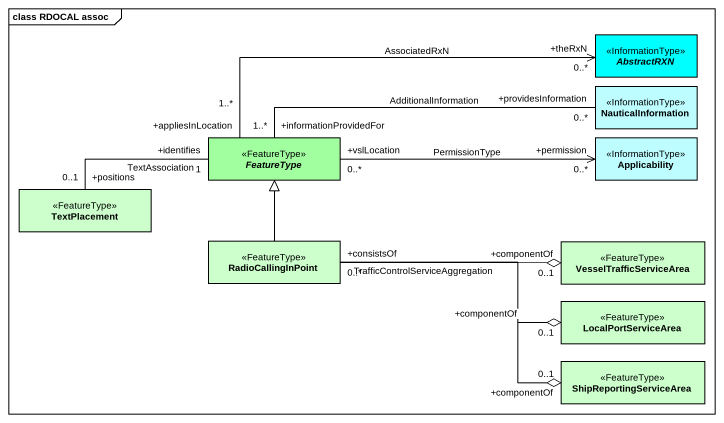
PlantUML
@startuml
mainframe class RDOCAL assoc
hide circle
hide empty members
abstract class AbstractRXN <<InformationType>> #00FFFF
class NauticalInformation <<InformationType>> #BEFDFF
abstract class FeatureType <<FeatureType>> #A1FFA0
class Applicability <<InformationType>> #BEFDFF
class TextPlacement <<FeatureType>> #CCFFCC
class RadioCallingInPoint <<FeatureType>> #CCFFCC
class VesselTrafficServiceArea <<FeatureType>> #CCFFCC
class LocalPortServiceArea <<FeatureType>> #CCFFCC
class ShipReportingServiceArea <<FeatureType>> #CCFFCC
FeatureType "+appliesInLocation\n1..*" -right-> "+theRxN\n0..*" AbstractRXN : AssociatedRxN
FeatureType "+informationProvidedFor\n1..*" -right- "+providesInformation\n0..*" NauticalInformation : AdditionalInformation
FeatureType "+vslLocation\n0..*" -right-> "+permission\n0..*" Applicability : PermissionType
FeatureType "+identifies\n1" -left- "+positions\n0..1" TextPlacement : TextAssociation
RadioCallingInPoint -up-|> FeatureType
RadioCallingInPoint "+consistsOf\n0..*" -right-o "+componentOf\n0..1" VesselTrafficServiceArea : TrafficControlServiceAggregation
RadioCallingInPoint -right-o "+componentOf\n0..1" LocalPortServiceArea
RadioCallingInPoint -right-o "+componentOf\n0..1" ShipReportingServiceArea
@enduml
